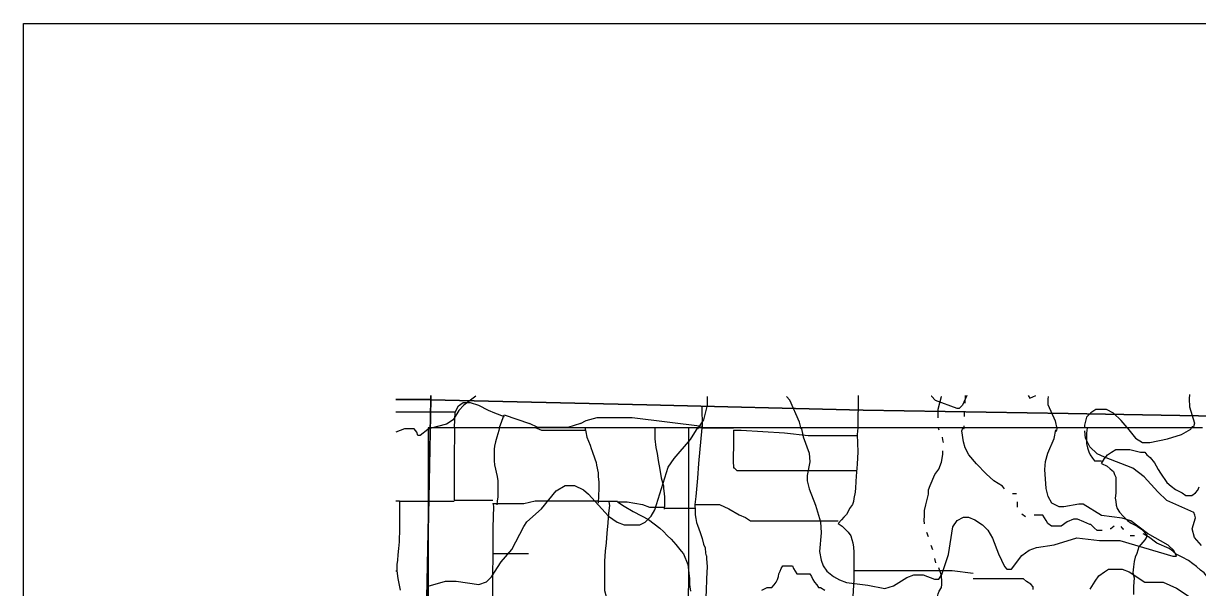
# Model space of a CAD drawing. Extents: x -0.82 to 6.83, y -0.63 to 7.9.
# Drawn here: x -0.357 to 0.791, y 7.069 to 7.621 of the extents above; entities that cross this region are included whole.
import ezdxf

# ---------------------------------------------------------------- set-up
doc = ezdxf.new("R2010")
doc.units = 0
for name, color, linetype in [('Grid', 7, 'CONTINUOUS'), ('roads', 7, 'CONTINUOUS'), ('topo', 7, 'CONTINUOUS'), ('topo_grid', 7, 'CONTINUOUS'), ('water', 7, 'CONTINUOUS'), ('white', 7, 'CONTINUOUS')]:
    doc.layers.add(name, color=color, linetype=linetype)

msp = doc.modelspace()

# ---------------------------------------------------------------- linework, layer by layer
at = {"layer": 'Grid', "color": 1}
for points in [[(0.864007, 7.257252), (0.86348, 7.236086), (0.66365, 7.23979), (0.463293, 7.242965), (0.251862, 7.248256), (0.04096, 7.253019), (0.04096, 7.257252)], [(0.006687, 7.253575), (0.040958, 7.253575), (0.03674, 7.043734), (0.032522, 6.833363), (0.039376, 6.624025), (0.045703, 6.415242), (0.006687, 6.415242)]]:
    msp.add_lwpolyline(points, dxfattribs=at)
msp.add_lwpolyline([(0.045704, 6.414713), (0.039377, 6.623496), (0.032523, 6.832834), (0.03674, 7.043204), (0.040958, 7.253045), (0.251861, 7.248283), (0.463291, 7.242991), (0.663648, 7.239816), (0.863478, 7.236112), (0.866642, 7.030504), (0.869277, 6.82487), (0.872441, 6.619236), (0.875077, 6.413602), (0.667866, 6.413602), (0.460654, 6.413602), (0.252915, 6.413602)], close=True, dxfattribs=at)
at = {"layer": 'roads', "color": 7}
for points in [[(0.040958, 7.257252), (0.040958, 7.253019), (0.006687, 7.253019)], [(0.458546, 7.257252), (0.458019, 7.225635)], [(0.624632, 7.257252), (0.626214, 7.254606), (0.632014, 7.257252)], [(0.064158, 7.226164), (0.064685, 7.24098), (0.067848, 7.24733), (0.072594, 7.250505), (0.079448, 7.250505), (0.087356, 7.24786), (0.096847, 7.243097), (0.103174, 7.240451), (0.112664, 7.236747)], [(0.305642, 7.247251), (0.306168, 7.225555)], [(0.064685, 7.240928), (0.052558, 7.240928), (0.039904, 7.240928), (0.029359, 7.240928), (0.013542, 7.240928), (0.006688, 7.240928)], [(0.10792, 7.226164), (0.112665, 7.238335)], [(0.112665, 7.238282), (0.137446, 7.229815)], [(0.187008, 7.229841), (0.192808, 7.233016), (0.203353, 7.235662), (0.214425, 7.235662), (0.22497, 7.235662), (0.237624, 7.235662), (0.30617, 7.227196)], [(0.064158, 7.226164), (0.06363, 7.192932), (0.06363, 7.163405), (0.06363, 7.154938)], [(0.10792, 7.226164), (0.107393, 7.222989), (0.105284, 7.216639), (0.104229, 7.211876), (0.103175, 7.207643), (0.102647, 7.204997), (0.102647, 7.201822), (0.102647, 7.193355), (0.103175, 7.189651), (0.104229, 7.185418), (0.104756, 7.182243), (0.105811, 7.17801), (0.106338, 7.173776), (0.106338, 7.170601), (0.106338, 7.166897), (0.106338, 7.162664), (0.106338, 7.157901), (0.105811, 7.154197), (0.105284, 7.150493)], [(0.187008, 7.229841), (0.174882, 7.226137), (0.15801, 7.226137), (0.145356, 7.226137), (0.137447, 7.229841)], [(0.142719, 7.226164), (0.149046, 7.223518), (0.160118, 7.223518), (0.170136, 7.223518), (0.177517, 7.223518), (0.181208, 7.223518), (0.187008, 7.223518), (0.191226, 7.223518)], [(0.191227, 7.226164), (0.192281, 7.22193), (0.193336, 7.216639), (0.196499, 7.208701), (0.197554, 7.205526), (0.198608, 7.20288), (0.201244, 7.195472), (0.202299, 7.191768), (0.202826, 7.189122), (0.204408, 7.181714), (0.204408, 7.17801), (0.204935, 7.172718), (0.204935, 7.166368), (0.204408, 7.15208)], [(0.25977, 7.226164), (0.25977, 7.221401), (0.25977, 7.215051), (0.260824, 7.206585), (0.261879, 7.200764), (0.262933, 7.193885), (0.264515, 7.184889), (0.266097, 7.176951), (0.26715, 7.172189), (0.268206, 7.169014), (0.268206, 7.166368), (0.268732, 7.161605), (0.269259, 7.157901), (0.269259, 7.154197), (0.269259, 7.150493), (0.268732, 7.14626)], [(0.305642, 7.225635), (0.302478, 7.190815), (0.301425, 7.176528), (0.299843, 7.158536), (0.298787, 7.150599)], [(0.306169, 7.225635), (0.323568, 7.225635), (0.336749, 7.225635)], [(0.33675, 7.223518), (0.33675, 7.211876), (0.336221, 7.193355), (0.33675, 7.186476), (0.337277, 7.186476), (0.339912, 7.18383), (0.342547, 7.18383), (0.345182, 7.18383), (0.352037, 7.18383), (0.369436, 7.18383), (0.389998, 7.18383), (0.415306, 7.18383), (0.433237, 7.18383), (0.449581, 7.18383), (0.456436, 7.18383)], [(0.33675, 7.223518), (0.344131, 7.223518), (0.386311, 7.220872), (0.409509, 7.218226), (0.421109, 7.218226), (0.432713, 7.218226), (0.448003, 7.218226), (0.457493, 7.218226)], [(0.458019, 7.225635), (0.457492, 7.219285), (0.458019, 7.202351), (0.457492, 7.19018), (0.456437, 7.178539)], [(0.682103, 7.225635), (0.681576, 7.220343), (0.681576, 7.210289), (0.682632, 7.206055), (0.683685, 7.202351), (0.685267, 7.199176), (0.687376, 7.196001), (0.689485, 7.193355), (0.691594, 7.193355), (0.694229, 7.193355), (0.696338, 7.193355)], [(0.69634, 7.190815), (0.698975, 7.195578), (0.702138, 7.199282), (0.705829, 7.201928), (0.710047, 7.204574), (0.716901, 7.204574), (0.723755, 7.204574), (0.7343, 7.201928), (0.738518, 7.201928), (0.740627, 7.199282), (0.743791, 7.196636), (0.748008, 7.191345), (0.74959, 7.188699), (0.751699, 7.184995), (0.753808, 7.18129), (0.760135, 7.172295), (0.764353, 7.16859), (0.768571, 7.165415), (0.774898, 7.16224), (0.778589, 7.159595), (0.784388, 7.159595), (0.788079, 7.16224), (0.790193, 7.164886), (0.79177, 7.168061)], [(0.69634, 7.190815), (0.701612, 7.18817), (0.704775, 7.185524), (0.707939, 7.182878), (0.708992, 7.180232), (0.710048, 7.177586), (0.710048, 7.174411), (0.710048, 7.168061), (0.710048, 7.161711), (0.709521, 7.156949), (0.710048, 7.153774), (0.710574, 7.15007), (0.711627, 7.146895), (0.713736, 7.14319), (0.717427, 7.139486), (0.721645, 7.135253), (0.725336, 7.132607), (0.731135, 7.129432), (0.735354, 7.126786), (0.737989, 7.12414), (0.739572, 7.121495), (0.740098, 7.121495), (0.740627, 7.121495), (0.740098, 7.118849), (0.738518, 7.116203), (0.732719, 7.109324), (0.73061, 7.102974), (0.729028, 7.09927), (0.727975, 7.095036), (0.727448, 7.089745), (0.726922, 7.083924), (0.727975, 7.079161), (0.727448, 7.070695), (0.727448, 7.062757)], [(0.456437, 7.178698), (0.45591, 7.167056), (0.455384, 7.162823), (0.454328, 7.156473), (0.453802, 7.153827), (0.452749, 7.150652), (0.450111, 7.146948), (0.448529, 7.143773), (0.446946, 7.141127), (0.444311, 7.138481), (0.442202, 7.135835), (0.439038, 7.132131)], [(0.010377, 7.153906), (0.006687, 7.153906)], [(0.010377, 7.153906), (0.010377, 7.149673), (0.010377, 7.137502), (0.010377, 7.127448), (0.00985, 7.114219), (0.009323, 7.107869), (0.008796, 7.101519), (0.008268, 7.096227), (0.007741, 7.091994), (0.007741, 7.085644)], [(0.010377, 7.153906), (0.033576, 7.153906), (0.040958, 7.153906), (0.048866, 7.153906), (0.058884, 7.153906), (0.063629, 7.153906)], [(0.06363, 7.154964), (0.068903, 7.154964), (0.076812, 7.154964), (0.091047, 7.154964), (0.097374, 7.154964), (0.101592, 7.154964)], [(0.105284, 7.151816), (0.115301, 7.151816), (0.122156, 7.151816), (0.131646, 7.151816), (0.142718, 7.154462), (0.15379, 7.154462), (0.164335, 7.154462), (0.173826, 7.154462), (0.186479, 7.154462), (0.20441, 7.154462)], [(0.204408, 7.153906), (0.214953, 7.153906), (0.223389, 7.153906)], [(0.214953, 7.153403), (0.21548, 7.149699), (0.214426, 7.142291), (0.213899, 7.132766), (0.212844, 7.122712), (0.212317, 7.113187), (0.211263, 7.105249), (0.210735, 7.095195), (0.210735, 7.087258), (0.210735, 7.079849), (0.210735, 7.076145), (0.210735, 7.071912), (0.210735, 7.06662), (0.212317, 7.060799), (0.212844, 7.052862), (0.214426, 7.046512), (0.21548, 7.040691), (0.216535, 7.03487), (0.218117, 7.030637), (0.219698, 7.025874), (0.22128, 7.022699), (0.222862, 7.019524), (0.223916, 7.016878), (0.226553, 7.012116)], [(0.223389, 7.153403), (0.23288, 7.153403), (0.247642, 7.150758), (0.254497, 7.148112), (0.259242, 7.148112), (0.263987, 7.148112), (0.268732, 7.148112)], [(0.223389, 7.153403), (0.229716, 7.14917), (0.238679, 7.143878), (0.246588, 7.139645), (0.253442, 7.135941), (0.264514, 7.127474), (0.268205, 7.124299), (0.271896, 7.120595), (0.275586, 7.116891), (0.280332, 7.111599), (0.282967, 7.108424), (0.285603, 7.105249), (0.287711, 7.102603), (0.291929, 7.09202), (0.292456, 7.089374), (0.292985, 7.083553), (0.293512, 7.078262), (0.293512, 7.072441), (0.294565, 7.066091)], [(0.101593, 7.151816), (0.10212, 7.14917), (0.101593, 7.128003), (0.101593, 7.111599), (0.101593, 7.105778), (0.101593, 7.102603)], [(0.101593, 7.151816), (0.105284, 7.151816)], [(0.268734, 7.147053), (0.282442, 7.147053), (0.288242, 7.147053), (0.291405, 7.147053), (0.295623, 7.147053), (0.298787, 7.147053)], [(0.298787, 7.150758), (0.299314, 7.144937), (0.299314, 7.140703), (0.29984, 7.136999), (0.300369, 7.133295), (0.301422, 7.130649), (0.304058, 7.123241), (0.306166, 7.11742), (0.307222, 7.112128), (0.308804, 7.108424), (0.309331, 7.103133), (0.309857, 7.100487), (0.310384, 7.100487), (0.310384, 7.097841), (0.310913, 7.089903), (0.310384, 7.078262), (0.309857, 7.066091), (0.309331, 7.056566), (0.309331, 7.045453), (0.309857, 7.031695), (0.309331, 7.020583), (0.308275, 7.014762)], [(0.298787, 7.150758), (0.302478, 7.150758), (0.30775, 7.150758), (0.311441, 7.150758), (0.314604, 7.150758), (0.316713, 7.150758), (0.319876, 7.150758), (0.32304, 7.150758), (0.332002, 7.146524), (0.342021, 7.140703), (0.348348, 7.138058), (0.353093, 7.134883), (0.356783, 7.134883), (0.361529, 7.134883), (0.371019, 7.134883), (0.39, 7.134883), (0.411622, 7.134883), (0.42322, 7.134883), (0.43113, 7.134883), (0.433765, 7.134883), (0.435874, 7.134883), (0.439037, 7.134883)], [(0.439038, 7.13229), (0.442728, 7.129644), (0.445366, 7.126998), (0.448529, 7.123823), (0.451164, 7.120119), (0.45222, 7.116415), (0.453273, 7.11324), (0.4538, 7.109006), (0.454326, 7.104244), (0.454326, 7.096835), (0.454326, 7.089956), (0.454326, 7.085194)], [(0.101593, 7.102789), (0.101066, 7.080034), (0.101066, 7.064689), (0.101593, 7.057809)], [(0.101593, 7.102789), (0.108974, 7.102789), (0.117938, 7.102789), (0.127955, 7.102789), (0.134809, 7.102789), (0.136391, 7.102789)], [(0.006687, 7.085908), (0.007741, 7.085908)], [(0.007741, 7.085908), (0.008796, 7.0785), (0.010905, 7.066858)], [(0.454328, 7.086437), (0.454328, 7.077441), (0.452748, 7.055216), (0.452748, 7.038812), (0.452219, 7.028758), (0.452748, 7.015529), (0.452219, 7.007591)], [(0.570852, 7.083262), (0.55029, 7.085908), (0.512328, 7.085908), (0.47278, 7.085908), (0.454327, 7.085908)], [(0.629378, 7.06752), (0.629378, 7.070165), (0.62727, 7.072811), (0.623052, 7.075457), (0.619888, 7.078103), (0.615143, 7.078103), (0.601963, 7.078103), (0.590359, 7.078103), (0.57876, 7.078103), (0.570851, 7.078103)]]:
    msp.add_lwpolyline(points, dxfattribs=at)
at = {"layer": 'topo', "color": 2}
for points in [[(0.084717, 7.256803), (0.073118, 7.247807), (0.068373, 7.242515), (0.062573, 7.233519), (0.056246, 7.229286), (0.039902, 7.225053)], [(0.310914, 7.256353), (0.310914, 7.247886), (0.307223, 7.233599), (0.301424, 7.224603)], [(0.402659, 7.224735), (0.401074, 7.231085), (0.391584, 7.252781), (0.38842, 7.256485)], [(0.564526, 7.257332), (0.560309, 7.247807), (0.557145, 7.244632), (0.555036, 7.244632), (0.533942, 7.252569), (0.530251, 7.256803), (0.529725, 7.256803)], [(0.644142, 7.256353), (0.643615, 7.253707), (0.643615, 7.248415), (0.650996, 7.23254), (0.652578, 7.224603), (0.652052, 7.221957)], [(0.782284, 7.258311), (0.781757, 7.254077), (0.782284, 7.24614), (0.78703, 7.230265), (0.785974, 7.226561), (0.784921, 7.226561)], [(0.721119, 7.226137), (0.71532, 7.233016), (0.707939, 7.239896), (0.701084, 7.2436), (0.696866, 7.2436), (0.690539, 7.2436), (0.685794, 7.240425), (0.681576, 7.236191), (0.679467, 7.228254), (0.679467, 7.225608)], [(0.038319, 7.224126), (0.037795, 7.224126), (0.030414, 7.218306), (0.028305, 7.218306), (0.02725, 7.221481), (0.024614, 7.224656), (0.019869, 7.224656), (0.015123, 7.224656), (0.006687, 7.221481)], [(0.038322, 7.070933), (0.055194, 7.075695), (0.065738, 7.075695), (0.087883, 7.07252), (0.095264, 7.075166), (0.100009, 7.079929), (0.1095, 7.094745), (0.120045, 7.106916), (0.131649, 7.129141), (0.134812, 7.133904), (0.149048, 7.146604), (0.163283, 7.164066), (0.172246, 7.169358), (0.18121, 7.169358), (0.190173, 7.165124), (0.194918, 7.160891), (0.214426, 7.139195), (0.222862, 7.133374), (0.229716, 7.130729), (0.23657, 7.130729), (0.245006, 7.130729), (0.250279, 7.133374), (0.256078, 7.139195), (0.259769, 7.145545), (0.27295, 7.187191), (0.27875, 7.195657), (0.294567, 7.214178), (0.301949, 7.226349)], [(0.038322, 7.225185), (0.040958, 7.225185)], [(0.402657, 7.226349), (0.404766, 7.216824), (0.410566, 7.200949), (0.411092, 7.192482), (0.408457, 7.179253), (0.408457, 7.173961), (0.410566, 7.166024), (0.416893, 7.150149), (0.421638, 7.133745), (0.422164, 7.123161), (0.420582, 7.104641), (0.422164, 7.096174), (0.424273, 7.090882), (0.427964, 7.085591), (0.434291, 7.080299), (0.44009, 7.077124), (0.446944, 7.074478), (0.468034, 7.071832), (0.484379, 7.068657), (0.492815, 7.071303), (0.506, 7.079241), (0.512854, 7.081886), (0.521818, 7.081886), (0.53289, 7.077653), (0.537108, 7.077653), (0.540271, 7.082416), (0.546598, 7.101995), (0.550816, 7.128903), (0.555034, 7.135253), (0.561361, 7.138428), (0.566106, 7.138428), (0.572433, 7.135782), (0.579815, 7.13102), (0.585087, 7.125728), (0.589832, 7.11779), (0.595632, 7.102445), (0.601432, 7.090274), (0.603541, 7.087628), (0.60565, 7.087628), (0.608285, 7.087628), (0.618303, 7.100857), (0.625684, 7.106149), (0.632538, 7.108795), (0.649937, 7.11144), (0.672081, 7.11832), (0.69423, 7.115674), (0.714265, 7.115674), (0.765935, 7.100328), (0.769626, 7.100328), (0.766991, 7.10562), (0.761191, 7.110911), (0.741156, 7.122553), (0.724811, 7.134724), (0.716375, 7.13737), (0.69634, 7.140015), (0.678409, 7.151128), (0.674191, 7.151128), (0.659429, 7.148482), (0.654683, 7.148482), (0.647829, 7.152186), (0.644138, 7.158536), (0.642029, 7.166474), (0.640973, 7.184995), (0.6415, 7.192932), (0.643608, 7.20087), (0.649935, 7.215157), (0.651518, 7.223624)], [(0.793881, 7.1107), (0.787027, 7.118637), (0.784918, 7.127104), (0.788082, 7.137687), (0.787556, 7.140333), (0.7865, 7.142979), (0.760138, 7.15462), (0.751175, 7.163087), (0.737993, 7.177904), (0.726921, 7.18637), (0.698977, 7.196954), (0.692123, 7.200129), (0.684742, 7.207008), (0.680524, 7.215475), (0.679997, 7.222883)], [(0.721648, 7.225529), (0.729556, 7.215475), (0.736411, 7.211241), (0.743265, 7.211241), (0.760664, 7.214945), (0.774372, 7.219179), (0.783335, 7.22447), (0.784917, 7.227116)], [(0.685268, 7.067837), (0.690013, 7.075775), (0.693704, 7.081066), (0.698977, 7.08477), (0.703195, 7.087416), (0.710049, 7.087416), (0.716376, 7.087416), (0.723231, 7.08477), (0.73852, 7.074716), (0.756447, 7.074716), (0.769627, 7.068895), (0.784917, 7.058841)]]:
    msp.add_lwpolyline(points, dxfattribs=at)
at = {"layer": 'topo_grid', "color": 7}
msp.add_lwpolyline([(0.291402, 6.361479), (0.291402, 6.412623), (0.291402, 6.464296), (0.291402, 6.515943), (0.291928, 6.567087), (0.291928, 6.61876), (0.291928, 6.669904), (0.291928, 6.721577), (0.291928, 6.77325), (0.292457, 6.824394), (0.292457, 6.876067), (0.292457, 6.927211), (0.292457, 6.978884), (0.292457, 7.030531), (0.292984, 7.081675), (0.292984, 7.133348), (0.292984, 7.184492), (0.292984, 7.225635)], dxfattribs=at)
at = {"layer": 'water', "color": 4}
for points in [[(0.53658, 7.235636), (0.53658, 7.244103), (0.539744, 7.256273), (0.54027, 7.256273)], [(0.562943, 7.24987), (0.56347, 7.257279)], [(0.562416, 7.236694), (0.562416, 7.240928)], [(0.537635, 7.223518), (0.536579, 7.226164)], [(0.601433, 7.16605), (0.599324, 7.168696), (0.595106, 7.171342), (0.590888, 7.173988), (0.583507, 7.180867), (0.574016, 7.190392), (0.566635, 7.199388), (0.562944, 7.206267), (0.561365, 7.212088), (0.559782, 7.222671), (0.560835, 7.225317)], [(0.561362, 7.225105), (0.561888, 7.225105), (0.561888, 7.227751)], [(0.541853, 7.2114), (0.541326, 7.214046), (0.5408, 7.216692)], [(0.523399, 7.131787), (0.522872, 7.135491), (0.523399, 7.139724), (0.523399, 7.145016), (0.524452, 7.150308), (0.527087, 7.160891), (0.527087, 7.165124), (0.52867, 7.169358), (0.533414, 7.179941), (0.537105, 7.185233), (0.539741, 7.192112), (0.541323, 7.19952), (0.541323, 7.203224)], [(0.613033, 7.161288), (0.612506, 7.161288), (0.609343, 7.161288)], [(0.614087, 7.148112), (0.614087, 7.150758), (0.614087, 7.153403)], [(0.621996, 7.13864), (0.618305, 7.141285)], [(0.696867, 7.125437), (0.69634, 7.125437), (0.692122, 7.125437), (0.688959, 7.128083), (0.685796, 7.131258), (0.68474, 7.131258), (0.678941, 7.133904), (0.672614, 7.136549), (0.668923, 7.136549), (0.662596, 7.133904), (0.656796, 7.12967), (0.652051, 7.12967), (0.647306, 7.12967), (0.643615, 7.132316), (0.642033, 7.134962), (0.640451, 7.137608), (0.638868, 7.140254), (0.63676, 7.140254), (0.634651, 7.140254), (0.632016, 7.140254), (0.630434, 7.140254)], [(0.52709, 7.119113), (0.525508, 7.123347)], [(0.708466, 7.12967), (0.705303, 7.127024), (0.704776, 7.127024)], [(0.717957, 7.126495), (0.71743, 7.126495), (0.715322, 7.129141)], [(0.728502, 7.120172), (0.725867, 7.120172), (0.724284, 7.120172)], [(0.799154, 7.080643), (0.796519, 7.083818), (0.792829, 7.086464), (0.789138, 7.090168), (0.785447, 7.092814), (0.781229, 7.095989), (0.774902, 7.099164), (0.769102, 7.102339), (0.765939, 7.104985), (0.762248, 7.10763), (0.750122, 7.112922), (0.742213, 7.119272), (0.736941, 7.121918)], [(0.531308, 7.106466), (0.529726, 7.1107)], [(0.534471, 7.093819), (0.533418, 7.098053)], [(0.534471, 7.015264), (0.534998, 7.01791), (0.533945, 7.023202), (0.531309, 7.032727), (0.528671, 7.041723), (0.528671, 7.044898), (0.529201, 7.047544), (0.531309, 7.050719), (0.533947, 7.054952), (0.536056, 7.058127), (0.536056, 7.060773), (0.536582, 7.063419), (0.537635, 7.066064), (0.539744, 7.069769), (0.540271, 7.072414), (0.540271, 7.07506), (0.539744, 7.08141), (0.537109, 7.088819)]]:
    msp.add_lwpolyline(points, dxfattribs=at)
msp.add_lwpolyline([(0.53658, 7.225105), (0.53658, 7.225105)], close=True, dxfattribs=at)
at = {"layer": 'white', "color": 7}
for points in [[(-0.35712, 3.65376), (-0.35712, 7.621001), (2.887564, 7.621001)], [(0.794936, 7.225582), (0.755392, 7.225582), (0.715322, 7.225582), (0.675778, 7.225582), (0.635703, 7.225582), (0.59616, 7.225582), (0.556089, 7.225582), (0.516546, 7.225582), (0.476471, 7.225582), (0.4364, 7.225582), (0.396857, 7.225582), (0.356786, 7.225582), (0.317243, 7.225582), (0.277168, 7.225582), (0.237624, 7.225582), (0.197554, 7.225582), (0.15801, 7.225582), (0.11794, 7.225582), (0.078392, 7.225582), (0.038321, 7.225582), (0.038321, 7.177586), (0.038321, 7.129617), (0.038321, 7.081622), (0.038321, 7.033653)], [(0.794938, 7.225582), (0.755394, 7.225582), (0.715324, 7.225582), (0.675776, 7.225582), (0.635705, 7.225582), (0.596162, 7.225582), (0.556091, 7.225582), (0.516548, 7.225582), (0.476473, 7.225582), (0.436402, 7.225582), (0.396859, 7.225582), (0.356788, 7.225582), (0.31724, 7.225582), (0.27717, 7.225582), (0.237626, 7.225582), (0.197556, 7.225582), (0.158012, 7.225582), (0.117937, 7.225582), (0.078394, 7.225582), (0.038323, 7.225582), (0.038323, 7.177586), (0.038323, 7.129617), (0.038323, 7.081648), (0.038323, 7.033653)], [(0.364173, 7.06699), (0.369445, 7.069636), (0.372083, 7.069636), (0.374192, 7.069636), (0.3763, 7.072282), (0.378409, 7.074928), (0.379462, 7.077574), (0.380518, 7.08022), (0.381044, 7.082865), (0.382097, 7.085511), (0.383153, 7.088157), (0.384735, 7.090803), (0.386318, 7.090803), (0.388426, 7.090803), (0.390535, 7.090803), (0.392117, 7.090803), (0.394226, 7.090803), (0.395279, 7.088157), (0.396861, 7.085511), (0.398443, 7.082865), (0.400552, 7.082865), (0.402661, 7.082865), (0.40477, 7.082865), (0.406878, 7.082865), (0.408987, 7.082865), (0.411096, 7.082865), (0.412678, 7.08022), (0.41426, 7.077574), (0.415842, 7.074928), (0.417951, 7.072282), (0.419533, 7.069636), (0.421642, 7.069636), (0.42586, 7.06699)]]:
    msp.add_lwpolyline(points, dxfattribs=at)

doc.saveas('drawing.dxf')
